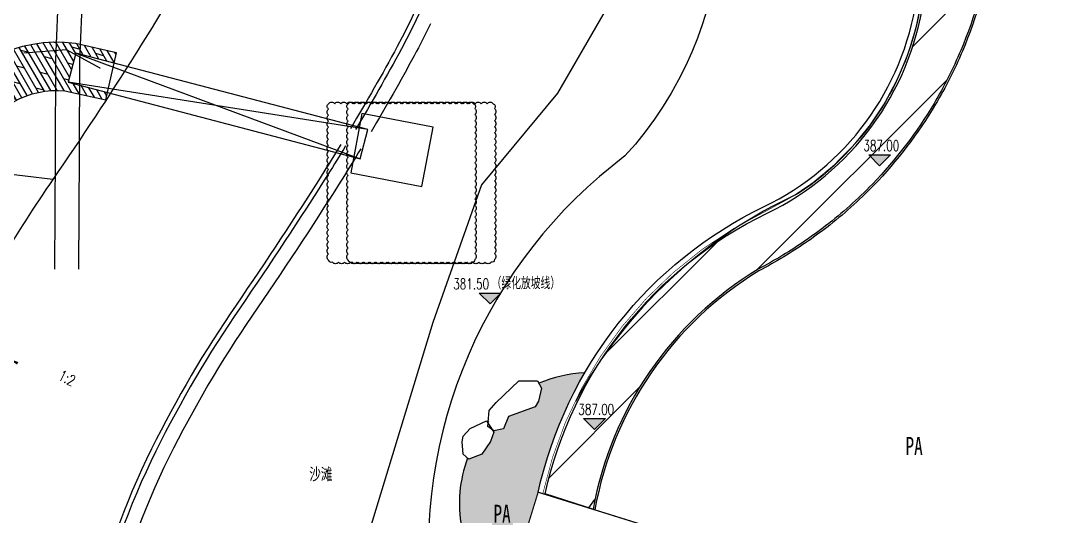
# Model space of a CAD drawing. Header units: millimetres. Extents: x -2430464 to 225692, y -180 to 1805330.
# Drawn here: x -30296 to 56025, y 1079704 to 1120745 of the extents above; entities that cross this region are included whole.
import ezdxf

# ---------------------------------------------------------------- set-up
doc = ezdxf.new("R2010")
doc.units = ezdxf.units.MM
doc.header["$LTSCALE"] = 1000
doc.linetypes.add('DASH', pattern=[0.35, 0.25, -0.1])
for name, color, linetype in [('00-建筑', 8, 'CONTINUOUS'), ('03LS-上木标注', 50, 'CONTINUOUS'), ('DIM_COOR', 3, 'CONTINUOUS'), ('DIM_ELEV', 3, 'CONTINUOUS'), ('DIM_SYMB', 3, 'CONTINUOUS'), ('DLSS', 8, 'CONTINUOUS'), ('LP-001-道路边线', 4, 'CONTINUOUS'), ('LP-002-文字说明', 254, 'CONTINUOUS'), ('LP-003设计水位线', 172, 'CONTINUOUS'), ('LP-006铺装分隔线', 35, 'CONTINUOUS'), ('LP-007挡墙线', 36, 'CONTINUOUS'), ('LP-008景观石', 37, 'CONTINUOUS'), ('LP-009绿化边线', 82, 'CONTINUOUS'), ('LP-014绿化填充', 88, 'CONTINUOUS'), ('LP-10铺装填充', 251, 'CONTINUOUS'), ('PUB_TEXT', 7, 'CONTINUOUS'), ('ROAD', 2, 'CONTINUOUS'), ('W-bridge approach引桥', 4, 'CONTINUOUS'), ('W-STEEL_FRAME钢架', 3, 'CONTINUOUS'), ('W-WOOD_FLOOR木地板', 30, 'CONTINUOUS'), ('建筑', 7, 'CONTINUOUS'), ('车行道', 8, 'CONTINUOUS')]:
    doc.layers.add(name, color=color, linetype=linetype)
doc.styles.add('_TCH_DIM', font='SIMPLEX.shx', dxfattribs={"width": 0.7, "bigfont": 'GBCBIG.shx'})
doc.styles.add('STYLE1', font='', dxfattribs={"width": 0.7})
doc.styles.add('TG_LINETYPE', font='SIMPLEX', dxfattribs={"width": 0.8, "height": 3, "bigfont": 'HZTXT'})
doc.styles.get('STYLE1').set_extended_font_data('SimSun')
doc.linetypes.add('TG_TYLG', pattern='A,2,-1.3,["TYLG",TG_LINETYPE,S=0.1,R=0,X=-1.2,Y=-0.15],0', length=3.3)

# ---------------------------------------------------------------- blocks, each defined once
blk = doc.blocks.new('酒店')
at = {"layer": 'DLSS', "linetype": 'Continuous', "flags": 128}
blk.add_lwpolyline([(1911, -589), (1909, -596)], dxfattribs=at)
at = {"layer": 'DLSS', "linetype": 'Continuous', "const_width": 100, "flags": 128}
blk.add_lwpolyline([(3823, -1178), (3819, -1191)], dxfattribs=at)
at = {"layer": '车行道', "color": 250, "linetype": 'DASH', "ltscale": 10, "const_width": 100}
blk.add_lwpolyline([(-3546, -11508), (-3546, -11508), (0, 0), (11456, -3573), (7922, -15041), (277, -12686)], dxfattribs=at)
blk = doc.blocks.new('25yinqiao')
at = {"layer": 'W-bridge approach引桥'}
for p, q in [((0, 0), (25000, -2500)), ((25000, 0), (0, -2500))]:
    blk.add_line(p, q, dxfattribs=at)
blk.add_lwpolyline([(0, -2500), (25000, -2500), (25000, 0), (0, 0)], close=True, dxfattribs=at)

msp = doc.modelspace()

# ---------------------------------------------------------------- hatches: boundary and pattern name
at = {"layer": 'DIM_ELEV'}
for points in [[(40819.32, 1108744.01), (39919.32, 1109644.01), (41719.32, 1109644.01)], [(8565.87, 1097285.06), (7665.87, 1098185.06), (9465.87, 1098185.06)], [(17212.26, 1086887.62), (16312.26, 1087787.62), (18112.26, 1087787.62)]]:
    msp.add_hatch(color=256, dxfattribs=at).paths.add_polyline_path(points)
at = {"layer": 'LP-014绿化填充'}
h = msp.add_hatch(dxfattribs=at)
h.set_pattern_fill('CROSS', color=256, scale=300)
h.set_pattern_definition([(0, (-431392710, -3168734513.6), (476.25, 476.25), [238.125, -714.375]), (90, (-431392590.9, -3168734632.7), (-476.25, 476.25), [238.125, -714.375])])
h.paths.add_polyline_path([(12607.72, 1090711.73), (12823.34, 1090307.69), (12583.88, 1089230.75), (12304.49, 1088752.11), (10088.13, 1087967.94), (9688.58, 1086944.75), (8814.44, 1086759.44), (8880.41, 1086655.05), (8605.25, 1085880.07), (7879.8, 1084830.08), (6804.13, 1084430.08), (6701.9, 1084516.12, 0.13482983), (6194.5, 1078786.35, -0.19338821), (4804.24, 1072009.56), (4913.76, 1072054.32), (5266.76, 1071525.16), (5266.76, 1070693.62), (4913.76, 1070240.05), (2733.1, 1068170.83, 0.01011529), (2677.38, 1067887, 0.01827449), (2216.96, 1064706.66), (2436.64, 1064889.61), (3615.46, 1064338.16), (3891.35, 1063686.45), (3715.79, 1062809.15), (2878.32, 1062484.37), (3238.79, 1061763.9), (2837.91, 1059199.92), (2517.21, 1058478.8), (1978.44, 1058542.14, 0.07764658), (3933.64, 1048086.91, -0.41373905), (-3110.47, 1032576.32, 0.15360919), (-8572.63, 1028295.43, 0.20436946), (-11186.66, 1015268.18, 0.239394), (-8870.03, 1012374.53), (-8033.72, 1020344.47, -0.06312597), (-7230.26, 1023029.22), (-7250.77, 1023306.99), (-7096.99, 1023318.91, -0.17035584), (-1892.18, 1028549.15), (2612.05, 1030439.15, 0.32237229), (8105.17, 1039402.74), (6621.99, 1059433.65, -0.0934709), (7162.87, 1064221.58), (8999.26, 1070181.52), (12558.13, 1081731.77, -0.07689559), (16400.82, 1091576.51, 0.09029264)])
h.paths.add_polyline_path([(919.13, 1042051.34), (8343.71, 1042051.34), (8343.71, 1045017.82), (919.13, 1045017.82)], flags=25)
h.paths.add_polyline_path([(-309.23, 1038155.84), (9264.79, 1038155.84), (9264.79, 1041134.89), (-309.23, 1041134.89)], flags=25)
h.paths.add_polyline_path([(3216.84, 1034126.73), (5468.52, 1034126.73), (5468.52, 1037021.98), (3216.84, 1037021.98)], flags=24)
h.paths.add_polyline_path([(8434.63, 1078477.83), (10686.3, 1078477.83), (10686.3, 1081373.08), (8434.63, 1081373.08)], flags=24)
at = {"layer": 'LP-10铺装填充'}
h = msp.add_hatch(dxfattribs=at)
h.set_pattern_fill('ANSI31', color=256, scale=2500)
h.set_pattern_definition([(45, (-431392710, -3168734513.6), (-2806.330038, 2806.330038), [])])
h.paths.add_polyline_path([(53455.81, 1184360.07, 0.19728562), (68900.98, 1207395.81), (65964.67, 1207213.52, -0.28605686), (55129.07, 1192894.15, -0.53559616), (53290.78, 1194200.02, -0.09709048), (54710.05, 1200433.62, 0.18263628), (55286.95, 1210697.24), (52549.46, 1209647.96, -0.23470493), (39011, 1182523.49, 0.04310038), (35116.51, 1178738.84, 0.40236587), (37222.55, 1143019.36, -0.52841605), (31515.9, 1104811.34, 0.22965495), (13135.68, 1081564.78), (17096.27, 1080271.73, -0.21442241), (30760.37, 1100170.35, 0.01460457), (32810.67, 1101324.19, 0.02915104), (36349.64, 1103745.79, 0.03628064), (40223.01, 1107218.44, 0.05774901), (45329.66, 1113908.17, 0.03425215), (47544.62, 1118288.7, 0.06286253), (50016.32, 1127078.92, 0.01682142), (50397.51, 1130381.63, 0.03311524), (50496.03, 1136920.55, 0.02048943), (50123.58, 1140952.41, 0.02893177), (49039, 1146563.54, 0.04257329), (46285.76, 1154501.05, -0.3416105)])
h.paths.add_polyline_path([(42670.59, 1178217.78, -0.13678237), (42012.13, 1173058.87, 0.22213885), (42567.31, 1158590.05, -0.13898138), (45416.67, 1144485.74, -0.55711596), (41747.43, 1142587.79, -0.36490901), (33241.74, 1167276.1, -0.12709907), (41225.24, 1178758.09, -0.59138823)], flags=16)
h.paths.add_polyline_path([(35857.84, 1158266.5), (37659.18, 1158266.5), (37659.18, 1160582.71), (35857.84, 1160582.71)], flags=8)
at = {"layer": 'W-WOOD_FLOOR木地板'}
h = msp.add_hatch(dxfattribs=at)
h.set_pattern_fill('DOLMIT', color=256, scale=600, angle=120)
h.set_pattern_definition([(120, (-2559274.5, -976417.3), (-412.44047, -238.12262), []), (165, (-2559274.5, -976417.3), (-348.63547, -1301.1253), [673.5128, -1347.024])])
h.paths.add_polyline_path([(-108945.91, 1145583.01, -0.4618853), (-125034.68, 1139053.95), (-128914.93, 1141288.93), (-129299.79, 1140616.54), (-127686.95, 1139644.68), (-128977.25, 1137503.38), (-130542, 1138446.27), (-130901.67, 1137817.88), (-126962.68, 1135548.38, 0.45785305), (-105244.91, 1144044.22, -0.98948762), (-74047.4, 1128811.65, 0.94633349), (-33827, 1110933.53, -0.30887042), (-26642.25, 1114955.07), (-23244.98, 1114200.7), (-23112, 1114799.58), (-26371.16, 1115654.31), (-25736.97, 1118072.53), (-22569.69, 1117241.89), (-22377.9, 1118105.59), (-25775.17, 1118859.96, 0.32238665), (-37397.99, 1112735.96, -0.94191378), (-70359.13, 1127255.3, 0.99194341)])

# ---------------------------------------------------------------- linework, layer by layer
at = {"layer": '03LS-上木标注', "color": 6}
for points in [[(13974.02, 1172738.38), (14137.02, 1164151.38), (15014.02, 1157216.38), (18026.02, 1145600.38), (20117.02, 1136409.38), (20772.02, 1131597.38), (19417.02, 1123890.38), (14152.02, 1114760.38), (7855.02, 1107146.38), (3830.02, 1095740.38), (-3856.98, 1070559.38), (-12127.98, 1043031.38), (-20867.98, 1010792.38)], [(-23767.98, 1116820.38), (-23726.98, 1116820.38), (-26517.98, 1118330.38), (-30034.98, 1118067.38)]]:
    msp.add_lwpolyline(points, dxfattribs=at)
at = {"layer": '03LS-上木标注', "color": 1}
for points in [[(-27189.18, 1123567.09), (-27431.87, 1117510.29), (-27453.96, 1109775.79), (-27516.94, 1100168.49)], [(-25200.98, 1123232.38), (-25431.98, 1117467.38), (-25453.98, 1109766.38), (-25516.98, 1100155.38)], [(-2975.39, 1108144.26), (2917.11, 1107013.6), (3845.86, 1111948.21), (-2050.58, 1113057.99), (-2975.39, 1108144.26)]]:
    msp.add_lwpolyline(points, dxfattribs=at)
at = {"layer": '03LS-上木标注', "color": 6}
for points in [[(-4805.08, 1113878.78, -0.52056705), (-4305.08, 1113878.78, -0.52056705), (-3805.08, 1113878.78, -0.52056705), (-3305.08, 1113878.78, -0.52056705), (-2805.08, 1113878.78, -0.52056705), (-2305.08, 1113878.78, -0.52056705), (-1805.08, 1113878.78, -0.52056705), (-1305.08, 1113878.78, -0.52056705), (-805.08, 1113878.78, -0.52056705), (-305.08, 1113878.78, -0.52056705), (194.92, 1113878.78, -0.52056705), (694.92, 1113878.78, -0.52056705), (1194.92, 1113878.78, -0.52056705), (1694.92, 1113878.78, -0.52056705), (2194.92, 1113878.78, -0.52056705), (2694.92, 1113878.78, -0.52056705), (3194.92, 1113878.78, -0.52056705), (3694.92, 1113878.78, -0.52056705), (4194.92, 1113878.78, -0.52056705), (4694.92, 1113878.78, -0.52056705), (5194.92, 1113878.78, -0.52056705), (5694.92, 1113878.78, -0.52056705), (6194.92, 1113878.78, -0.52056705), (6694.92, 1113878.78, -0.52056705), (7194.92, 1113878.78, -0.52056705), (7289.07, 1113472.94, -0.52056705), (7289.07, 1112972.94, -0.52056705), (7289.07, 1112472.94, -0.52056705), (7289.07, 1111972.94, -0.52056705), (7289.07, 1111472.94, -0.52056705), (7289.07, 1110972.94, -0.52056705), (7289.07, 1110472.94, -0.52056705), (7289.07, 1109972.94, -0.52056705), (7289.07, 1109472.94, -0.52056705), (7289.07, 1108972.94, -0.52056705), (7289.07, 1108472.94, -0.52056705), (7289.07, 1107972.94, -0.52056705), (7289.07, 1107472.94, -0.52056705), (7289.07, 1106972.94, -0.52056705), (7289.07, 1106472.94, -0.52056705), (7289.07, 1105972.94, -0.52056705), (7289.07, 1105472.94, -0.52056705), (7289.07, 1104972.94, -0.52056705), (7289.07, 1104472.94, -0.52056705), (7289.07, 1103972.94, -0.52056705), (7289.07, 1103472.94, -0.52056705), (7289.07, 1102972.94, -0.52056705), (7289.07, 1102472.94, -0.52056705), (7289.07, 1101972.94, -0.52056705), (7289.07, 1101472.94, -0.52056705), (7289.07, 1100972.94, -0.52056705), (7014.62, 1100747.39, -0.52056705), (6514.62, 1100747.39, -0.52056705), (6014.62, 1100747.39, -0.52056705), (5514.62, 1100747.39, -0.52056705), (5014.62, 1100747.39, -0.52056705), (4514.62, 1100747.39, -0.52056705), (4014.62, 1100747.39, -0.52056705), (3514.62, 1100747.39, -0.52056705), (3014.62, 1100747.39, -0.52056705), (2514.62, 1100747.39, -0.52056705), (2014.62, 1100747.39, -0.52056705), (1514.62, 1100747.39, -0.52056705), (1014.62, 1100747.39, -0.52056705), (514.62, 1100747.39, -0.52056705), (14.62, 1100747.39, -0.52056705), (-485.38, 1100747.39, -0.52056705), (-985.38, 1100747.39, -0.52056705), (-1485.38, 1100747.39, -0.52056705), (-1985.38, 1100747.39, -0.52056705), (-2485.38, 1100747.39, -0.52056705), (-2985.38, 1100747.39, -0.52056705), (-3485.38, 1100747.39, -0.52056705), (-3985.38, 1100747.39, -0.52056705), (-4485.38, 1100747.39, -0.52056705), (-4805.08, 1100927.69, -0.52056705), (-4805.08, 1101427.69, -0.52056705), (-4805.08, 1101927.69, -0.52056705), (-4805.08, 1102427.69, -0.52056705), (-4805.08, 1102927.69, -0.52056705), (-4805.08, 1103427.69, -0.52056705), (-4805.08, 1103927.69, -0.52056705), (-4805.08, 1104427.69, -0.52056705), (-4805.08, 1104927.69, -0.52056705), (-4805.08, 1105427.69, -0.52056705), (-4805.08, 1105927.69, -0.52056705), (-4805.08, 1106427.69, -0.52056705), (-4805.08, 1106927.69, -0.52056705), (-4805.08, 1107427.69, -0.52056705), (-4805.08, 1107927.69, -0.52056705), (-4805.08, 1108427.69, -0.52056705), (-4805.08, 1108927.69, -0.52056705), (-4805.08, 1109427.69, -0.52056705), (-4805.08, 1109927.69, -0.52056705), (-4805.08, 1110427.69, -0.52056705), (-4805.08, 1110927.69, -0.52056705), (-4805.08, 1111427.69, -0.52056705), (-4805.08, 1111927.69, -0.52056705), (-4805.08, 1112427.69, -0.52056705), (-4805.08, 1112927.69, -0.52056705), (-4805.08, 1113427.69, -0.52056705)], [(-3176.08, 1113878.78, -0.52056705), (-2676.08, 1113878.78, -0.52056705), (-2176.08, 1113878.78, -0.52056705), (-1676.08, 1113878.78, -0.52056705), (-1176.08, 1113878.78, -0.52056705), (-676.08, 1113878.78, -0.52056705), (-176.08, 1113878.78, -0.52056705), (323.92, 1113878.78, -0.52056705), (823.92, 1113878.78, -0.52056705), (1323.92, 1113878.78, -0.52056705), (1823.92, 1113878.78, -0.52056705), (2323.92, 1113878.78, -0.52056705), (2823.92, 1113878.78, -0.52056705), (3323.92, 1113878.78, -0.52056705), (3823.92, 1113878.78, -0.52056705), (4323.92, 1113878.78, -0.52056705), (4823.92, 1113878.78, -0.52056705), (5323.92, 1113878.78, -0.52056705), (5823.92, 1113878.78, -0.52056705), (6323.92, 1113878.78, -0.52056705), (6823.92, 1113878.78, -0.52056705), (7323.92, 1113878.78, -0.52056705), (7823.92, 1113878.78, -0.52056705), (8323.92, 1113878.78, -0.52056705), (8823.92, 1113878.78, -0.52056705), (8918.07, 1113472.94, -0.52056705), (8918.07, 1112972.94, -0.52056705), (8918.07, 1112472.94, -0.52056705), (8918.07, 1111972.94, -0.52056705), (8918.07, 1111472.94, -0.52056705), (8918.07, 1110972.94, -0.52056705), (8918.07, 1110472.94, -0.52056705), (8918.07, 1109972.94, -0.52056705), (8918.07, 1109472.94, -0.52056705), (8918.07, 1108972.94, -0.52056705), (8918.07, 1108472.94, -0.52056705), (8918.07, 1107972.94, -0.52056705), (8918.07, 1107472.94, -0.52056705), (8918.07, 1106972.94, -0.52056705), (8918.07, 1106472.94, -0.52056705), (8918.07, 1105972.94, -0.52056705), (8918.07, 1105472.94, -0.52056705), (8918.07, 1104972.94, -0.52056705), (8918.07, 1104472.94, -0.52056705), (8918.07, 1103972.94, -0.52056705), (8918.07, 1103472.94, -0.52056705), (8918.07, 1102972.94, -0.52056705), (8918.07, 1102472.94, -0.52056705), (8918.07, 1101972.94, -0.52056705), (8918.07, 1101472.94, -0.52056705), (8918.07, 1100972.94, -0.52056705), (8643.62, 1100747.39, -0.52056705), (8143.62, 1100747.39, -0.52056705), (7643.62, 1100747.39, -0.52056705), (7143.62, 1100747.39, -0.52056705), (6643.62, 1100747.39, -0.52056705), (6143.62, 1100747.39, -0.52056705), (5643.62, 1100747.39, -0.52056705), (5143.62, 1100747.39, -0.52056705), (4643.62, 1100747.39, -0.52056705), (4143.62, 1100747.39, -0.52056705), (3643.62, 1100747.39, -0.52056705), (3143.62, 1100747.39, -0.52056705), (2643.62, 1100747.39, -0.52056705), (2143.62, 1100747.39, -0.52056705), (1643.62, 1100747.39, -0.52056705), (1143.62, 1100747.39, -0.52056705), (643.62, 1100747.39, -0.52056705), (143.62, 1100747.39, -0.52056705), (-356.38, 1100747.39, -0.52056705), (-856.38, 1100747.39, -0.52056705), (-1356.38, 1100747.39, -0.52056705), (-1856.38, 1100747.39, -0.52056705), (-2356.38, 1100747.39, -0.52056705), (-2856.38, 1100747.39, -0.52056705), (-3176.08, 1100927.69, -0.52056705), (-3176.08, 1101427.69, -0.52056705), (-3176.08, 1101927.69, -0.52056705), (-3176.08, 1102427.69, -0.52056705), (-3176.08, 1102927.69, -0.52056705), (-3176.08, 1103427.69, -0.52056705), (-3176.08, 1103927.69, -0.52056705), (-3176.08, 1104427.69, -0.52056705), (-3176.08, 1104927.69, -0.52056705), (-3176.08, 1105427.69, -0.52056705), (-3176.08, 1105927.69, -0.52056705), (-3176.08, 1106427.69, -0.52056705), (-3176.08, 1106927.69, -0.52056705), (-3176.08, 1107427.69, -0.52056705), (-3176.08, 1107927.69, -0.52056705), (-3176.08, 1108427.69, -0.52056705), (-3176.08, 1108927.69, -0.52056705), (-3176.08, 1109427.69, -0.52056705), (-3176.08, 1109927.69, -0.52056705), (-3176.08, 1110427.69, -0.52056705), (-3176.08, 1110927.69, -0.52056705), (-3176.08, 1111427.69, -0.52056705), (-3176.08, 1111927.69, -0.52056705), (-3176.08, 1112427.69, -0.52056705), (-3176.08, 1112927.69, -0.52056705), (-3176.08, 1113427.69, -0.52056705)]]:
    msp.add_lwpolyline(points, format="xyb", close=True, dxfattribs=at)
at = {"layer": 'DIM_COOR', "color": 3}
msp.add_line((-27639.83, 1107610.71), (-39154.63, 1108967.66), dxfattribs=at)
at = {"layer": 'DIM_ELEV'}
for p, q in [((40819.32, 1108744.01), (39919.32, 1109644.01)), ((39919.32, 1109644.01), (41719.32, 1109644.01)), ((40819.32, 1108744.01), (41719.32, 1109644.01)), ((8565.87, 1097285.06), (7665.87, 1098185.06)), ((7665.87, 1098185.06), (9465.87, 1098185.06)), ((8565.87, 1097285.06), (9465.87, 1098185.06)), ((17212.26, 1086887.62), (16312.26, 1087787.62)), ((16312.26, 1087787.62), (18112.26, 1087787.62)), ((17212.26, 1086887.62), (18112.26, 1087787.62))]:
    msp.add_line(p, q, dxfattribs=at)
at = {"layer": 'DIM_SYMB'}
msp.add_lwpolyline([(-22266.5, 1088158.28, 0, 0, 0), (-31361.1, 1092774.05, 0, 240, 0), (-30558.54, 1092366.73, 0, 0, 0)], format="xyseb", dxfattribs=at)
at = {"layer": 'LP-001-道路边线', "color": 4, "linetype": 'Continuous', "flags": 128}
for points, elevation in [([(46422.68, 1154562.33, -0.0425747), (49184.38, 1146600.48, -0.02893177), (50272.25, 1140972.32, -0.02048943), (50645.83, 1136928.22, -0.03311524), (50547.02, 1130369.45, -0.01682142), (50164.67, 1127056.72, -0.06286254), (47682.8, 1118230.33, -0.03425215), (45458.57, 1113831.48, -0.05774901), (40330.97, 1107114.3, -0.03628064), (36441.42, 1103627.14, -0.02915104), (32888.02, 1101195.68, -0.01460457), (30830.09, 1100037.53, -9.92382147)], -399665.23), ([(30830.09, 1100037.53, 0.21450885), (17240.21, 1080224.74)], -432010.23)]:
    msp.add_lwpolyline(points, format="xyb", dxfattribs=dict(at, elevation=elevation))
at = {"layer": 'LP-001-道路边线', "color": 4, "linetype": 'Continuous', "elevation": -432010.23, "flags": 128}
msp.add_lwpolyline([(17240.21, 1080224.74), (13135.68, 1081564.78)], dxfattribs=at)
at = {"layer": 'LP-003设计水位线', "color": 172, "linetype": 'Continuous', "elevation": -399406.11}
for points in [[(-14451.33, 1129064.66, -0.01323059), (-15311.71, 1127367.77, -0.01232028), (-19238.65, 1120514.95, -0.01004258)], [(-19238.65, 1120514.95, -0.00452791), (-20766.09, 1118046.15, -0.00967549), (-27639.83, 1107610.71, 0.03553697), (-35956.59, 1093441.21, 0.05907288), (-42539.1, 1074933.71, 0.04558309)], [(3619.77, 1120495.22, -0.01323059), (2280.81, 1117854.46, -0.01004258), (-1291.05, 1111554.93, -0.01004258)], [(-2136.09, 1110146.6, -0.00452791), (-3854.12, 1107369.77, -0.00967549), (-11153.6, 1096287.98, 0.03553697), (-18033.08, 1084567.21, 0.05907288), (-23037.46, 1070496.82, 0.04558309)]]:
    msp.add_lwpolyline(points, format="xyb", dxfattribs=at)
at = {"layer": 'LP-006铺装分隔线', "elevation": -399665.23}
msp.add_lwpolyline([(47294.96, 1227512.21, -0.2757091), (48699.35, 1194417.05, -0.05922283), (36741.21, 1180759.34, 0.45229488), (38554.66, 1141366.23, -0.4579998), (34085.53, 1106429.27, 0.16158181), (15636.5, 1089210.86, 0.25507184)], format="xyb", dxfattribs=at)
at = {"layer": 'LP-006铺装分隔线', "color": 35, "linetype": 'Continuous', "flags": 128}
for points, elevation in [([(46285.65, 1154501.31, -0.0425747), (49039, 1146563.54, -0.02893177), (50123.58, 1140952.41, -0.02048943), (50496.03, 1136920.55, -0.03311524), (50397.51, 1130381.63, -0.01682142), (50016.32, 1127078.92, -0.06286254), (47544.62, 1118288.7, -0.03425215), (45329.66, 1113908.17, -0.05774901), (40223.01, 1107218.44, -0.03628064), (36349.64, 1103745.79, -0.02915104), (32810.67, 1101324.19, -0.01460457), (30760.37, 1100170.35, -0.01460457)], -399665.23), ([(30760.37, 1100170.35, 0.21460607), (17092.59, 1080251.39, 0.21578017)], -432010.23)]:
    msp.add_lwpolyline(points, format="xyb", dxfattribs=dict(at, elevation=elevation))
at = {"layer": 'LP-007挡墙线', "linetype": 'Continuous', "flags": 128}
for points, elevation in [([(12549.82, 1081694.27, -0.22965495), (31254.77, 1105351.53, 0.52841605), (36814.97, 1142579.05, -0.40239016), (34661.44, 1179129.89, 141.68040991)], -432010.23), ([(13135.68, 1081564.78, -0.22965495), (31515.9, 1104811.34, 0.52841605), (37222.55, 1143019.36, -0.40239016), (35117.91, 1178740.48, -0.40239016)], -432010.23), ([(5922.42, 1131814.29, -0.06527193), (873.41, 1118615.52, -0.01100515), (-2990.54, 1111830.1, -0.01073359)], -399406.11), ([(6323.53, 1131771.82, -0.06551083), (1225.26, 1118425.26, -0.01073359), (-2576.15, 1111742.42, -0.01004258)], -399406.11), ([(-3803.01, 1110485.13, -0.00372389), (-5207.08, 1108223.88, -0.00967549), (-12472.49, 1097193.8, 0.03553697), (-19466.96, 1085277.13, 0.05907288), (-24597.59, 1070851.77, 0.04558309)], -399406.11), ([(-3395.99, 1110384.23, -0.0038998), (-4868.84, 1108010.35, -0.00967549), (-12142.77, 1096967.34, 0.03553697), (-19108.49, 1085099.65, 0.05907288), (-24207.55, 1070763.03, 0.04558309)], -399406.11)]:
    msp.add_lwpolyline(points, format="xyb", dxfattribs=dict(at, elevation=elevation))
at = {"layer": 'LP-008景观石', "color": 37, "linetype": 'Continuous', "elevation": -399665.23, "flags": 128}
for points in [[(9071.63, 1089111.09), (10947.48, 1090905.99), (12504.05, 1090905.99), (12823.34, 1090307.69), (12583.88, 1089230.75), (12304.49, 1088752.11), (10088.13, 1087967.94), (9688.58, 1086944.75), (8864.53, 1086770.06), (8390.06, 1087119.44), (8489.95, 1088467.05)], [(6904.19, 1086955.05), (8280.05, 1087605.05), (8880.41, 1086655.05), (8605.25, 1085880.07), (7879.8, 1084830.08), (6804.13, 1084430.08), (6328.84, 1084830.08), (6253.8, 1085855.06), (6328.84, 1086330.06)]]:
    msp.add_lwpolyline(points, close=True, dxfattribs=at)
at = {"layer": 'LP-009绿化边线', "linetype": 'Continuous', "flags": 128}
for points, elevation in [([(37218.87, 1216825.54, -0.21361022), (36691.98, 1201670.72, -0.0568129), (27220.94, 1191026.46, 0.28351672), (22622.17, 1147113.48, -0.34417317), (19733.53, 1109549.35, 0.26596219), (3698.91, 1072186.81, 0.15493703)], -399665.23), ([(16400.82, 1091576.51, 0.09029264), (12607.72, 1090711.73, 0.09029264)], -432010.23), ([(8421.14, 1087538.67, 0.00204181), (8365.79, 1087469.36)], -432010.23), ([(6701.9, 1084516.12, 0.13482983), (6194.5, 1078786.35, -0.19338821), (4804.24, 1072009.56)], -432010.23)]:
    msp.add_lwpolyline(points, format="xyb", dxfattribs=dict(at, elevation=elevation))
at = {"layer": 'ROAD', "linetype": 'TG_TYLG', "ltscale": 0.2, "const_width": 50, "elevation": -432010.23}
msp.add_lwpolyline([(12940.39, 1081607.94, -0.22965495), (31428.86, 1104991.4, 0.52841605), (37086.69, 1142872.59, -0.40239016), (34965.75, 1178870.29, -0.40239016)], format="xyb", dxfattribs=at)
at = {"layer": 'W-STEEL_FRAME钢架'}
msp.add_lwpolyline([(-23244.98, 1114200.7), (-22377.9, 1118105.59), (-25775.17, 1118859.96, 0.32238665), (-37397.99, 1112735.96, -0.94191378), (-70359.13, 1127255.3, 0.99194341), (-108945.91, 1145583.01, -0.4618853), (-125034.68, 1139053.95), (-128914.93, 1141288.93), (-130901.67, 1137817.88), (-126962.68, 1135548.38, 0.45785305), (-105244.91, 1144044.22, -0.98948762), (-74047.4, 1128811.65, 0.94633349), (-33827, 1110933.53, -0.30887042), (-26642.25, 1114955.07)], format="xyb", close=True, dxfattribs=at)

# ---------------------------------------------------------------- block references
at = {"layer": '00-建筑'}
msp.add_blockref('酒店', (12545.03, 1081689.25, -432010.23), dxfattribs=at)
at = {"layer": '建筑', "rotation": 345.3047663787}
msp.add_blockref('25yinqiao', (-25736.97, 1118072.53), dxfattribs=at)

# ---------------------------------------------------------------- texts
at = {"layer": 'LP-002-文字说明', "color": 6, "insert": (-6404.27, 1083689.94, 186177.01), "char_height": 1000, "width": 6867.7971, "attachment_point": 1, "style": 'STYLE1'}
msp.add_mtext('沙滩', dxfattribs=at)
at = {"layer": 'LP-009绿化边线', "linetype": 'Continuous', "char_height": 1500, "width": 10368.1102, "attachment_point": 1, "style": 'STYLE1'}
for insert in [(42967.07, 1086271.61, -275765.23), (8844.82, 1080654.5, -1173545.7)]:
    msp.add_mtext('PA', dxfattribs=dict(at, insert=insert))
at = {"layer": 'PUB_TEXT', "color": 7, "style": '_TCH_DIM', "width": 0.705882}
for s, p in [('387.00', (39481.32, 1109959.01)), ('381.50', (5513.07, 1098500.06)), ('387.00', (15874.26, 1088102.62))]:
    msp.add_text(s, height=892.5, dxfattribs=at).set_placement(p)
at = {"layer": 'PUB_TEXT', "color": 7, "style": '_TCH_DIM'}
msp.add_text('（绿化放坡线）', height=1012.766, dxfattribs=at).set_placement((8693.07, 1098500.06))
at = {"layer": 'PUB_TEXT', "color": 7, "style": '_TCH_DIM', "width": 0.705882}
msp.add_text('1:2', height=892.5, rotation=333.0908924, dxfattribs=at).set_placement((-27273.15, 1091052.54))

doc.saveas('drawing.dxf')
